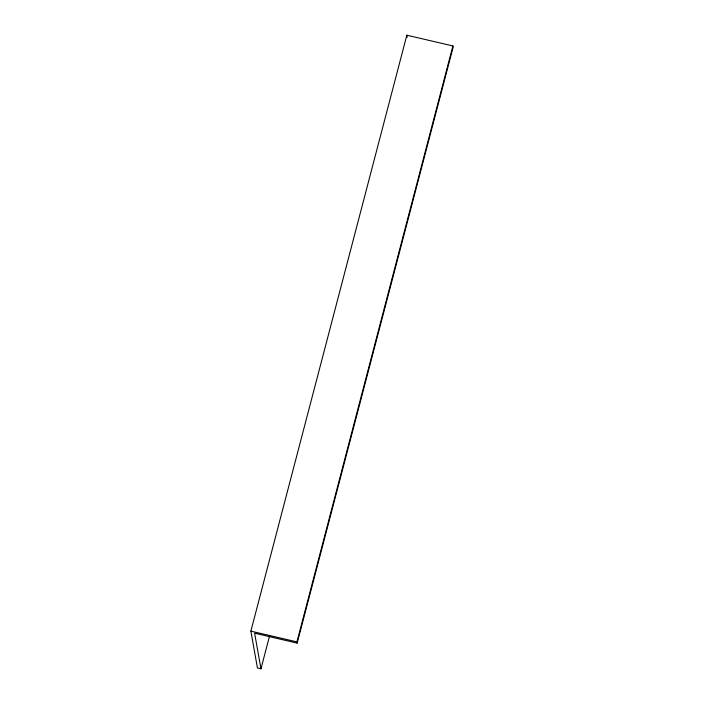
<?xml version="1.0" encoding="UTF-8"?>
<svg xmlns="http://www.w3.org/2000/svg" width="704" height="704" viewBox="0 0 704 704"><rect width="100%" height="100%" fill="white"/><g stroke="black" fill="none" stroke-linecap="round" stroke-linejoin="round"><path stroke-width="1.06" d="M250.87 631.127L406.842 35.2L452.91 45.962L453.13 47.194L297.158 643.122L254.619 633.178L260.964 668.8L257.435 667.973L250.87 631.127L296.938 641.89L297.158 643.122M260.964 668.8L269.597 635.809M296.938 641.89L452.91 45.962M406.842 35.2L407.22 37.303"/></g></svg>
